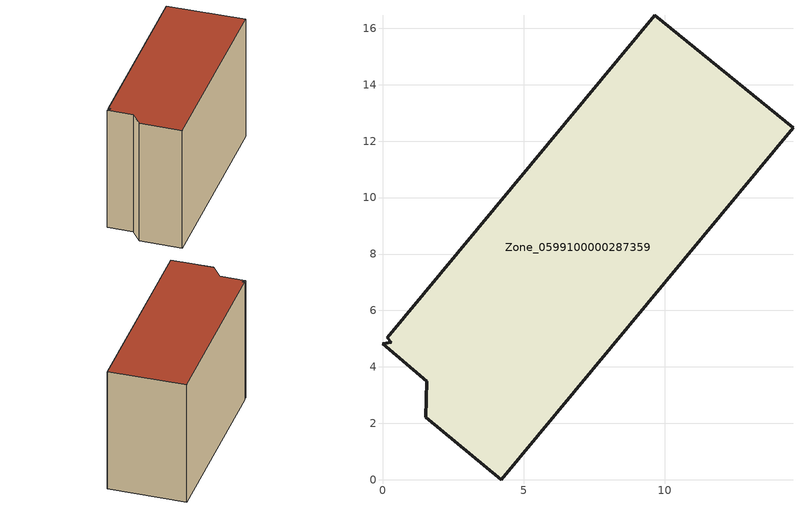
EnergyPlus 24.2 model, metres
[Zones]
Zone_0599100000287359
 floor ground (C_G): 1.54,2.21 1.57,3.49 0,4.82 0.32,4.88 0.17,5.03 9.66,16.46 14.55,12.47 4.2,0 z0
 wall outside (C_F): 1.57,3.49 1.54,2.21 4.2,0 14.55,12.47 9.66,16.46 0.17,5.03 0.32,4.88 0,4.82 1.57,3.49 z0:10.69
 roof outside (C_R): 9.66,16.46 0.17,5.03 0.32,4.88 0,4.82 1.57,3.49 1.54,2.21 4.2,0 14.55,12.47 z10.69
[BUILDING]
Pand.0599100000287359: North Axis=0; Terrain=City; Loads Convergence Tolerance Value=0.04; Temperature Convergence Tolerance Value=0.4; Solar Distribution=FullExterior; Maximum Number of Warmup Days=25; Minimum Number of Warmup Days=1
[Site:Location]
Rotterdam.The.Hague.AP_ZH_NLD Design_Conditions: Latitude=51.96; Longitude=4.45; Time Zone=1; Elevation=-4.5
[SITE:GROUNDTEMPERATURE:BUILDINGSURFACE]
18, 18, 18, 18, 18, 18, 18, 18, 18, 18, 18, 18
[MATERIAL] Thermal Absorptance=0.9; Solar Absorptance=0.7; Visible Absorptance=0.7
Name | Roughness | Thickness | Conductivity | Density | Specific Heat
G.TC.1946 | MediumSmooth | 0.15 | 1 | 540 | 1210
F.TC.1946 | Rough | 0.3 | 0.857143 | 1920 | 840
R.TC.1946 | MediumRough | 0.2 | 0.909091 | 1500 | 1000
[CONSTRUCTION]
C_G: G.TC.1946
C_F: F.TC.1946
C_R: R.TC.1946
[ZONE]
Zone_0599100000287359: Type=1; Multiplier=1; Ceiling Height=Autocalculate; Volume=Autocalculate; Floor Area=autocalculate; Part of Total Floor Area=Yes
[ZONEINFILTRATION:DESIGNFLOWRATE]
Infil_Zone_0599100000287359: Zone or ZoneList or Space or SpaceList=Zone_0599100000287359; Schedule=AlwaysOn; Design Flow Rate Calculation Method=Flow/Area; Flow Rate per Floor Area=0.003; Constant Term Coefficient=1; Temperature Term Coefficient=0; Velocity Term Coefficient=0; Velocity Squared Term Coefficient=0
[HVACTEMPLATE:ZONE:IDEALLOADSAIRSYSTEM]
Zone_0599100000287359: Maximum Heating Supply Air Temperature=50; Minimum Cooling Supply Air Temperature=13; Maximum Heating Supply Air Humidity Ratio=0.0156; Minimum Cooling Supply Air Humidity Ratio=0.0077; Heating Limit=NoLimit; Cooling Limit=NoLimit; Dehumidification Control Type=ConstantSensibleHeatRatio; Cooling Sensible Heat Ratio=0.7; Dehumidification Setpoint=60; Humidification Control Type=None; Humidification Setpoint=30; Outdoor Air Method=None; Outdoor Air Flow Rate per Person=0.00944; Outdoor Air Flow Rate per Zone Floor Area=0; Outdoor Air Flow Rate per Zone=0; Demand Controlled Ventilation Type=None; Outdoor Air Economizer Type=NoEconomizer; Heat Recovery Type=None; Sensible Heat Recovery Effectiveness=0.7; Latent Heat Recovery Effectiveness=0.65
[ZONECONTROL:THERMOSTAT]
ThermostatControl_Zone_0599100000287359: Zone or ZoneList=Zone_0599100000287359; Control Type Schedule=DualSetpointControlType; Control 1=Thermostat_Zone_0599100000287359; Temperature Difference Between Cutout And Setpoint=0
[THERMOSTATSETPOINT:DUALSETPOINT]
Thermostat_Zone_0599100000287359: Heating Setpoint Temperature Schedule=HeatingSetpoint_Zone_0599100000287359; Cooling Setpoint Temperature Schedule=CoolingSetpoint_Zone_0599100000287359
[SCHEDULE:COMPACT]
HeatingSetpoint_Zone_0599100000287359: Through: 12/31, For: AllDays, Until: 24:00, 21
CoolingSetpoint_Zone_0599100000287359: Through: 12/31, For: AllDays, Until: 24:00, 24
DualSetpointControlType: Through: 12/31, For: AllDays, Until: 24:00, 4
AlwaysOn: Through: 12/31, For: AllDays, Until: 24:00, 1
